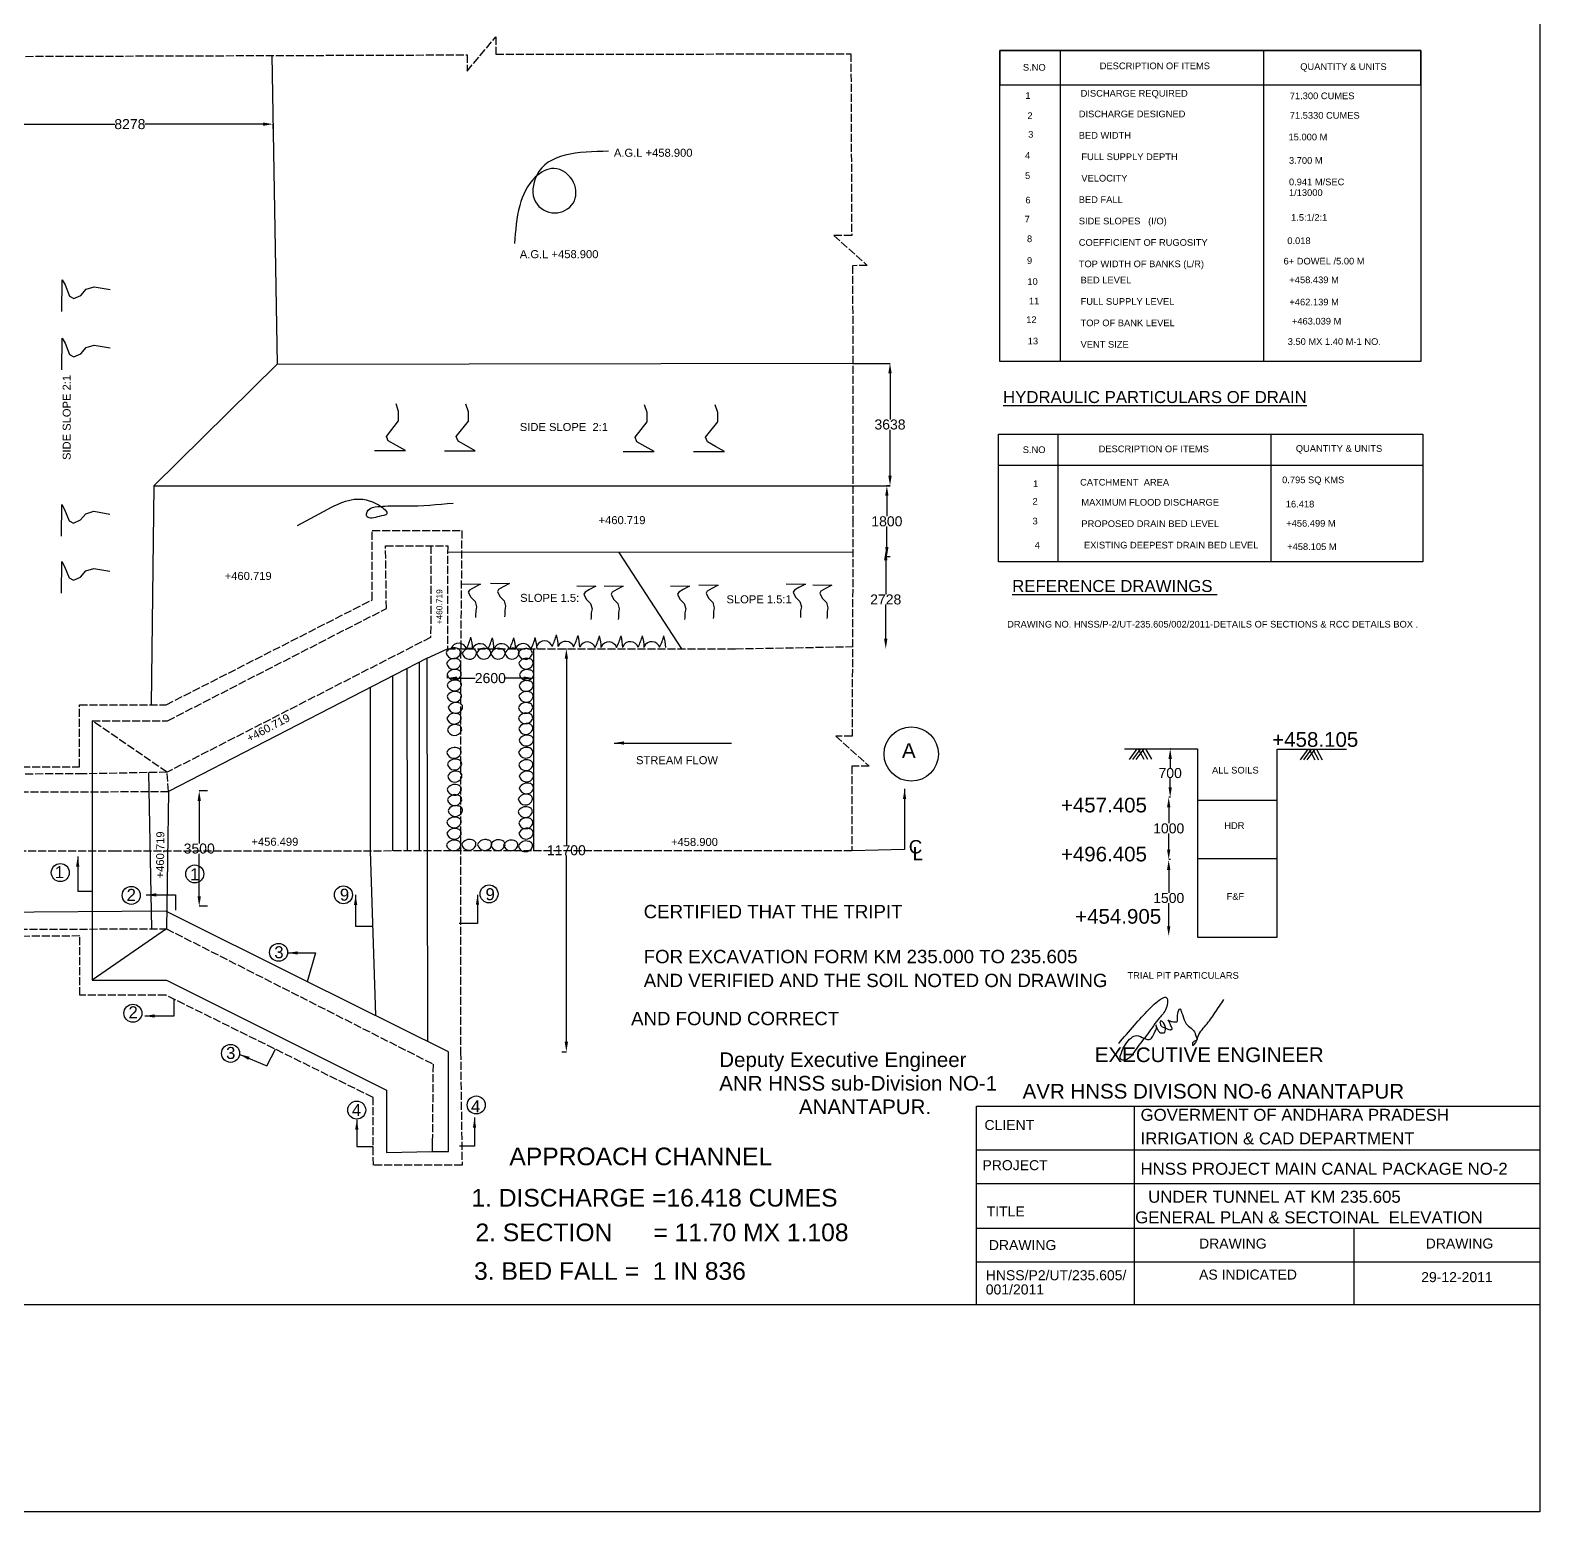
# Model space of a CAD drawing. Header units: inches. Extents: x 54780 to 117372, y -8578 to 34543.
# Drawn here: x 94737 to 117372, y -8578 to 13645 of the extents above; entities that cross this region are included whole.
import ezdxf

# ---------------------------------------------------------------- set-up
doc = ezdxf.new("R2010")
doc.units = ezdxf.units.IN
doc.header["$MEASUREMENT"] = 0
doc.linetypes.add('ACAD_ISO02W100', pattern=[15, 12, -3])
doc.layers.add('DIMENSION', color=7, linetype='Continuous')
doc.styles.get("Standard").update_dxf_attribs({"font": 'arial.ttf'})
doc.dimstyles.get("Standard").update_dxf_attribs({"dimtxt": 200, "dimasz": 150, "dimexe": 0.18, "dimexo": 0.0625, "dimgap": 0.09, "dimtad": 0, "dimtih": 1, "dimtoh": 1, "dimdec": 4, "dimzin": 0, "dimdsep": 46, "dimtxsty": 'Standard', "dimcen": 0.09, "dimadec": 0, "dimazin": 0, "dimtfac": 1, "dimtdec": 4, "dimtofl": 0, "dimtmove": 0, "dimatfit": 3, "dimfxl": 0, "dimtolj": 1, "dimtzin": 0, "dimarcsym": 0})

# ---------------------------------------------------------------- blocks, each defined once
blk = doc.blocks.new('*D27')
at = {"layer": 'Defpoints', "color": 0, "transparency": 16777216}
for p in [(98378, 12235), (94084, 12213), (98378, 12163)]:
    blk.add_point(p, dxfattribs=at)
at = {"layer": 'DIMENSION', "color": 0, "lineweight": -2, "transparency": 16777216}
for p, q in [((94084, 12213), (94084, 12236)), ((94234, 12235), (96007, 12235)), ((98228, 12235), (96455, 12235)), ((98378, 12163), (98378, 12236))]:
    blk.add_line(p, q, dxfattribs=at)
at = {"layer": 'DIMENSION', "color": 0, "transparency": 16777216}
for points in [[(94234, 12260), (94234, 12210), (94084, 12235)], [(98228, 12260), (98228, 12210), (98378, 12235)]]:
    blk.add_solid(points, dxfattribs=at)
at = {"layer": 'DIMENSION', "color": 0, "transparency": 16777216, "insert": (96231, 12235), "char_height": 150, "attachment_point": 5}
blk.add_mtext('\\A1;8278', dxfattribs=at)
blk = doc.blocks.new('*D28')
at = {"layer": 'Defpoints', "color": 0, "transparency": 16777216}
for p in [(102708, 4367), (102708, -1678), (102776, -1678)]:
    blk.add_point(p, dxfattribs=at)
at = {"layer": 'DIMENSION', "color": 0, "lineweight": -2, "transparency": 16777216}
for p, q in [((102708, 4367), (102776, 4367)), ((102776, 4217), (102776, 1421)), ((102776, -1528), (102776, 1268)), ((102708, -1678), (102776, -1678))]:
    blk.add_line(p, q, dxfattribs=at)
at = {"layer": 'DIMENSION', "color": 0, "transparency": 16777216}
for points in [[(102751, 4217), (102801, 4217), (102776, 4367)], [(102751, -1528), (102801, -1528), (102776, -1678)]]:
    blk.add_solid(points, dxfattribs=at)
at = {"layer": 'DIMENSION', "color": 0, "transparency": 16777216, "insert": (102776, 1344), "char_height": 150, "attachment_point": 5}
blk.add_mtext('\\A1;11700', dxfattribs=at)
blk = doc.blocks.new('*D29')
at = {"layer": 'Defpoints', "color": 0, "transparency": 16777216}
for p in [(107070, 8648), (106969, 6812), (107629, 6812)]:
    blk.add_point(p, dxfattribs=at)
at = {"layer": 'DIMENSION', "color": 0, "lineweight": -2, "transparency": 16777216}
for p, q in [((107070, 8648), (107630, 8648)), ((107629, 8498), (107629, 7807)), ((107629, 6962), (107629, 7653)), ((106969, 6812), (107630, 6812))]:
    blk.add_line(p, q, dxfattribs=at)
at = {"layer": 'DIMENSION', "color": 0, "transparency": 16777216}
for points in [[(107604, 8498), (107654, 8498), (107629, 8648)], [(107604, 6962), (107654, 6962), (107629, 6812)]]:
    blk.add_solid(points, dxfattribs=at)
at = {"layer": 'DIMENSION', "color": 0, "transparency": 16777216, "insert": (107629, 7730), "char_height": 150, "attachment_point": 5}
blk.add_mtext('\\A1;3638', dxfattribs=at)
blk = doc.blocks.new('*D30')
at = {"layer": 'Defpoints', "color": 0, "transparency": 16777216}
for p in [(107630, 6812), (107582, 5745), (107630, 5745)]:
    blk.add_point(p, dxfattribs=at)
at = {"layer": 'DIMENSION', "color": 0, "lineweight": -2, "transparency": 16777216}
for p, q in [((107630, 6812), (107582, 6812)), ((107582, 6662), (107582, 6355)), ((107582, 5895), (107582, 6201)), ((107630, 5745), (107582, 5745))]:
    blk.add_line(p, q, dxfattribs=at)
at = {"layer": 'DIMENSION', "color": 0, "transparency": 16777216}
for points in [[(107557, 6662), (107607, 6662), (107582, 6812)], [(107557, 5895), (107607, 5895), (107582, 5745)]]:
    blk.add_solid(points, dxfattribs=at)
at = {"layer": 'DIMENSION', "color": 0, "transparency": 16777216, "insert": (107582, 6278), "char_height": 150, "attachment_point": 5}
blk.add_mtext('\\A1;1800', dxfattribs=at)
blk = doc.blocks.new('*D31')
at = {"layer": 'Defpoints', "color": 0, "transparency": 16777216}
for p in [(107565, 5845), (107565, 4367), (107565, 4367)]:
    blk.add_point(p, dxfattribs=at)
at = {"layer": 'DIMENSION', "color": 0, "lineweight": -2, "transparency": 16777216}
for p, q in [((107565, 5845), (107565, 5845)), ((107565, 5695), (107565, 5183)), ((107565, 4517), (107565, 5029)), ((107565, 4367), (107565, 4367))]:
    blk.add_line(p, q, dxfattribs=at)
at = {"layer": 'DIMENSION', "color": 0, "transparency": 16777216}
for points in [[(107540, 5695), (107590, 5695), (107565, 5845)], [(107540, 4517), (107590, 4517), (107565, 4367)]]:
    blk.add_solid(points, dxfattribs=at)
at = {"layer": 'DIMENSION', "color": 0, "transparency": 16777216, "insert": (107565, 5106), "char_height": 150, "attachment_point": 5}
blk.add_mtext('\\A1;2728', dxfattribs=at)
blk = doc.blocks.new('*D39')
at = {"layer": 'Defpoints', "color": 0, "transparency": 16777216}
for p in [(97393, 2235), (97271, 504), (97393, 504)]:
    blk.add_point(p, dxfattribs=at)
at = {"layer": 'DIMENSION', "color": 0, "lineweight": -2, "transparency": 16777216}
for p, q in [((97393, 2235), (97271, 2235)), ((97271, 2085), (97271, 1446)), ((97271, 654), (97271, 1293)), ((97393, 504), (97271, 504))]:
    blk.add_line(p, q, dxfattribs=at)
at = {"layer": 'DIMENSION', "color": 0, "transparency": 16777216}
for points in [[(97246, 2085), (97296, 2085), (97271, 2235)], [(97246, 654), (97296, 654), (97271, 504)]]:
    blk.add_solid(points, dxfattribs=at)
at = {"layer": 'DIMENSION', "color": 0, "transparency": 16777216, "insert": (97271, 1370), "char_height": 150, "attachment_point": 5}
blk.add_mtext('\\A1;3500', dxfattribs=at)
blk = doc.blocks.new('*D40')
at = {"layer": 'Defpoints', "color": 0, "transparency": 16777216}
for p in [(100987, 3985), (102285, 3964), (102285, 3926)]:
    blk.add_point(p, dxfattribs=at)
at = {"layer": 'DIMENSION', "color": 0, "lineweight": -2, "transparency": 16777216}
for p, q in [((100987, 3985), (100987, 3925)), ((101137, 3926), (101411, 3926)), ((102135, 3926), (101861, 3926)), ((102285, 3964), (102285, 3925))]:
    blk.add_line(p, q, dxfattribs=at)
at = {"layer": 'DIMENSION', "color": 0, "transparency": 16777216}
for points in [[(101137, 3951), (101137, 3901), (100987, 3926)], [(102135, 3951), (102135, 3901), (102285, 3926)]]:
    blk.add_solid(points, dxfattribs=at)
at = {"layer": 'DIMENSION', "color": 0, "transparency": 16777216, "insert": (101636, 3926), "char_height": 150, "attachment_point": 5}
blk.add_mtext('\\A1;2600', dxfattribs=at)
blk = doc.blocks.new('*D41')
at = {"layer": 'Defpoints', "color": 0, "transparency": 16777216}
for p in [(111836, 2866), (111830, 2139), (111836, 2139)]:
    blk.add_point(p, dxfattribs=at)
at = {"layer": 'DIMENSION', "color": 0, "lineweight": -2, "transparency": 16777216}
for p, q in [((111836, 2866), (111830, 2866)), ((111830, 2716), (111830, 2579)), ((111830, 2289), (111830, 2426)), ((111836, 2139), (111830, 2139))]:
    blk.add_line(p, q, dxfattribs=at)
at = {"layer": 'DIMENSION', "color": 0, "transparency": 16777216}
for points in [[(111805, 2716), (111855, 2716), (111830, 2866)], [(111805, 2289), (111855, 2289), (111830, 2139)]]:
    blk.add_solid(points, dxfattribs=at)
at = {"layer": 'DIMENSION', "color": 0, "transparency": 16777216, "insert": (111830, 2502), "char_height": 150, "attachment_point": 5}
blk.add_mtext('\\A1;700', dxfattribs=at)
blk = doc.blocks.new('*D42')
at = {"layer": 'Defpoints', "color": 0, "transparency": 16777216}
for p in [(111836, 2139), (111808, 1206), (111836, 1206)]:
    blk.add_point(p, dxfattribs=at)
at = {"layer": 'DIMENSION', "color": 0, "lineweight": -2, "transparency": 16777216}
for p, q in [((111836, 2139), (111808, 2139)), ((111808, 1989), (111808, 1749)), ((111808, 1356), (111808, 1596)), ((111836, 1206), (111808, 1206))]:
    blk.add_line(p, q, dxfattribs=at)
at = {"layer": 'DIMENSION', "color": 0, "transparency": 16777216}
for points in [[(111783, 1989), (111833, 1989), (111808, 2139)], [(111783, 1356), (111833, 1356), (111808, 1206)]]:
    blk.add_solid(points, dxfattribs=at)
at = {"layer": 'DIMENSION', "color": 0, "transparency": 16777216, "insert": (111808, 1672), "char_height": 150, "attachment_point": 5}
blk.add_mtext('\\A1;1000', dxfattribs=at)
blk = doc.blocks.new('*D43')
at = {"layer": 'Defpoints', "color": 0, "transparency": 16777216}
for p in [(111809, 1201), (111808, 56), (111809, 56)]:
    blk.add_point(p, dxfattribs=at)
at = {"layer": 'DIMENSION', "color": 0, "lineweight": -2, "transparency": 16777216}
for p, q in [((111809, 1201), (111808, 1201)), ((111808, 1051), (111808, 705)), ((111808, 206), (111808, 552)), ((111809, 56), (111808, 56))]:
    blk.add_line(p, q, dxfattribs=at)
at = {"layer": 'DIMENSION', "color": 0, "transparency": 16777216}
for points in [[(111783, 1051), (111833, 1051), (111808, 1201)], [(111783, 206), (111833, 206), (111808, 56)]]:
    blk.add_solid(points, dxfattribs=at)
at = {"layer": 'DIMENSION', "color": 0, "transparency": 16777216, "insert": (111808, 628), "char_height": 150, "attachment_point": 5}
blk.add_mtext('\\A1;1500', dxfattribs=at)

msp = doc.modelspace()

# ---------------------------------------------------------------- linework, layer by layer
at = {"layer": 'DIMENSION'}
for points in [[(117372.35398, -8577.50084), (54779.65928, -8577.50084), (54779.65928, 34542.52834), (117372.35398, 34542.52834)], [(117372.35398, -5472.45186), (55137.83304, -5472.45186), (55137.83304, 23358.37048), (117372.35398, 23358.37048)], [(109274.29717, 13337.74904), (115589.64247, 13337.74904), (115589.64247, 8675.45362), (109274.29717, 8675.45362)], [(115589.64247, 13337.74904), (109274.29717, 13337.74904), (109274.29717, 12822.85436), (115589.64247, 12822.85436)], [(109255.79089, 7587.70312), (115616.8859, 7587.70312), (115616.8859, 5669.87912), (109255.79089, 5669.87912)], [(117372.35398, -5472.45186), (108926.11552, -5472.45186), (108926.11552, -2493.73856), (117372.35398, -2493.73856)]]:
    msp.add_lwpolyline(points, close=True, dxfattribs=at)
at = {"layer": 'DIMENSION', "linetype": 'ACAD_ISO02W100', "ltscale": 10}
for points in [[(87617.65751, 13228.49136), (101287.87884, 13274.9579), (101287.87884, 13030.87095), (101719.64817, 13546.57349), (101719.64817, 13285.96929), (107042.38798, 13288.83607), (107054.2017, 10564.34089), (106786.33564, 10564.34089), (107287.41724, 10117.4914), (107068.17, 10111.0529), (107073.47682, 6310.65899), (107060.30493, 3057.71221), (106815.5754, 3057.71221), (107318.43151, 2606.54429), (107058.2687, 2606.54429), (107058.2687, 1334.47809), (103154.27777, 1335.4795), (96027.16872, 1331.52327), (88358.49843, 1327.26644)], [(81865.11464, 2557.98796), (95475.2285, 2597.62798), (95473.5444, 3523.74339), (96775.30238, 3526.11057), (99861.81541, 5099.90205), (99861.81541, 6142.89773), (101207.53313, 6142.89773), (101189.91418, 4102.48007), (101189.91418, 1247.97833), (101189.91418, -1678.21965), (101212.04008, -3377.38441), (99881.97763, -3377.38441), (99877.0385, -2363.19377), (96769.39485, -827.76832), (95479.74841, -827.76832), (95479.74841, 58.98172), (88084.08744, 10.88478)], [(63832.4386, 4264.33593), (70140.25372, 2161.52238), (96808.00468, 2225.57766), (96789.64863, 2515.08127), (95667.54287, 3287.5136), (96797.76017, 3287.5136), (100078.12462, 4971.303), (100064.12235, 5910.92416), (100996.36229, 5910.92416), (100994.63933, 4366.97535), (105314.33055, 4366.97535), (107065.73638, 4399.06983)], [(100745.3156, 5910.92416), (100741.14524, 4538.0386), (96789.64863, 2515.08127), (95533.32104, 2490.59336), (70110.9027, 2412.86215), (70135.88197, 2447.66637), (71254.18506, 3086.96737)], [(70164.71, 79.31094), (72676.86936, 79.31094), (96778.24175, 167.84603), (100776.56511, -1861.9552), (100766.26048, -3029.64918)]]:
    msp.add_lwpolyline(points, dxfattribs=at)
at = {"layer": 'DIMENSION'}
for points in [[(98358.55593, 13265.00082), (98439.92954, 8636.36512), (107070.2124, 8648.41633)], [(110181.57976, 13337.74904), (110181.57976, 8675.45362)], [(113230.77178, 13337.74904), (113230.77178, 8675.45362)], [(95211.86968, 9426.12326), (95214.99255, 9900.23731), (95258.71025, 9825.37722), (95324.28693, 9656.94191), (95389.86361, 9619.51186), (95494.47424, 9667.85904), (95574.1033, 9761.43415), (95694.32717, 9797.30469), (95937.89807, 9755.19589)], [(95211.86968, 8550.20609), (95214.99255, 9024.32013), (95258.71025, 8949.46004), (95324.28693, 8781.02473), (95389.86361, 8743.59469), (95494.47424, 8791.94187), (95574.1033, 8885.51697), (95694.32717, 8921.38751), (95937.89807, 8879.27871)], [(98439.92954, 8636.36512), (96588.56222, 6811.58558), (96551.83804, 3525.70421)], [(99899.73104, 7338.87955), (100363.86618, 7338.76206), (100228.97895, 7414.40267), (100106.01011, 7483.35981), (100078.70969, 7551.50136), (100260.9811, 7783.96191), (100260.9811, 7924.60614), (100223.11787, 8039.24897)], [(99899.73104, 7338.87955), (100363.86618, 7338.76206), (100228.97895, 7414.40267), (100106.01011, 7483.35981), (100078.70969, 7551.50136), (100260.9811, 7783.96191), (100260.9811, 7924.60614), (100223.11787, 8039.24897)], [(100946.9752, 7335.97051), (101411.11033, 7335.85302), (101276.22311, 7411.49362), (101153.25427, 7480.45076), (101125.95385, 7548.59232), (101308.22526, 7781.05286), (101308.22526, 7921.6971), (101270.36203, 8036.33993)], [(103626.70979, 7326.77708), (104090.84492, 7326.65959), (103955.9577, 7402.3002), (103832.98886, 7471.25734), (103805.68844, 7539.39889), (103987.95985, 7771.85944), (103987.95985, 7912.50367), (103950.09661, 8027.1465)], [(104683.69466, 7326.7668), (105147.8298, 7326.64932), (105012.94257, 7402.28992), (104889.97373, 7471.24706), (104862.67331, 7539.38862), (105044.94472, 7771.84916), (105044.94472, 7912.49339), (105007.08149, 8027.13623)], [(110146.55367, 7587.70312), (110146.55367, 5669.87912)], [(113342.09902, 5669.87912), (113342.09902, 7587.70312)], [(115616.8859, 7114.70376), (109255.79089, 7114.70376)], [(96588.56222, 6811.58558), (107072.77733, 6811.58558)], [(95206.48569, 6057.50455), (95209.60857, 6531.61859), (95253.32626, 6456.7585), (95318.90294, 6288.32319), (95384.47963, 6250.89315), (95489.09026, 6299.24032), (95568.71932, 6392.81543), (95688.94319, 6428.68597), (95932.51409, 6386.57717)], [(95206.48569, 5200.05509), (95209.60857, 5674.16914), (95253.32626, 5599.30905), (95318.90294, 5430.87373), (95384.47963, 5393.44369), (95489.09026, 5441.79087), (95568.71932, 5535.36598), (95688.94319, 5571.23652), (95932.51409, 5529.12772)], [(107071.44614, 5809.16152), (100996.2563, 5815.94112)], [(103563.34543, 5813.07638), (104500.29062, 4366.97535)], [(101200.62486, 5342.86337), (101487.94253, 5337.73266), (101392.37113, 5285.85039), (101323.80921, 5246.41988), (101305.80299, 5216.67399), (101341.50964, 5142.20662), (101406.87037, 5077.79032), (101428.65709, 4997.70511), (101417.44485, 4935.6104), (101415.88197, 4866.92578), (101412.7565, 4835.70548)], [(101637.73781, 5352.41567), (101925.05548, 5347.28496), (101829.48409, 5295.40268), (101760.92216, 5255.97217), (101742.91594, 5226.22628), (101778.62259, 5151.75892), (101843.98332, 5087.34261), (101865.77004, 5007.2574), (101854.5578, 4945.16269), (101852.99493, 4876.47807), (101849.86946, 4845.25777)], [(102932.72648, 5313.17189), (103220.04415, 5308.04118), (103124.47276, 5256.15891), (103055.91083, 5216.72839), (103037.90462, 5186.98251), (103073.61126, 5112.51514), (103138.972, 5048.09883), (103160.75872, 4968.01363), (103149.54648, 4905.91892), (103147.9836, 4837.2343), (103144.85813, 4806.01399)], [(103340.79379, 5312.84332), (103628.11146, 5307.71261), (103532.54006, 5255.83033), (103463.97813, 5216.39982), (103445.97192, 5186.65393), (103481.67857, 5112.18657), (103547.0393, 5047.77026), (103568.82602, 4967.68505), (103557.61378, 4905.59034), (103556.0509, 4836.90572), (103552.92543, 4805.68542)], [(104337.36685, 5312.51474), (104624.68452, 5307.38403), (104529.11313, 5255.50176), (104460.5512, 5216.07125), (104442.54498, 5186.32536), (104478.25163, 5111.85799), (104543.61236, 5047.44168), (104565.39908, 4967.35648), (104554.18684, 4905.26177), (104552.62396, 4836.57715), (104549.4985, 4805.35684)], [(104764.86619, 5327.03597), (105052.18386, 5321.90526), (104956.61247, 5270.02299), (104888.05054, 5230.59248), (104870.04433, 5200.84659), (104905.75097, 5126.37922), (104971.11171, 5061.96292), (104992.89843, 4981.87771), (104981.68619, 4919.783), (104980.12331, 4851.09838), (104976.99784, 4819.87808)], [(106072.52863, 5341.59196), (106359.8463, 5336.46125), (106264.27491, 5284.57898), (106195.71298, 5245.14846), (106177.70677, 5215.40257), (106213.41341, 5140.93521), (106278.77415, 5076.5189), (106300.56087, 4996.4337), (106289.34863, 4934.33898), (106287.78575, 4865.65436), (106284.66028, 4834.43406)], [(106469.79399, 5327.42001), (106757.11166, 5322.2893), (106661.54027, 5270.40703), (106592.97834, 5230.97652), (106574.97213, 5201.23063), (106610.67877, 5126.76326), (106676.03951, 5062.34695), (106697.82623, 4982.26175), (106686.61399, 4920.16704), (106685.05111, 4851.48242), (106681.92564, 4820.26212)], [(100700.2487, -1523.8553), (100689.15276, 4225.32619), (100994.63933, 4366.97535)], [(102288.1797, 1334.99873), (102288.1797, 4366.97535)], [(100689.15276, 4225.32619), (96808.00468, 2225.57766)], [(100568.76006, 4163.29426), (100570.33057, 1334.04516)], [(100166.90214, 3956.23831), (100168.35783, 1333.82203)], [(100392.29657, 1333.94633), (100386.88933, 4069.58597)], [(99832.08527, 3783.72504), (99833.44531, 1333.63612), (99915.66863, -1135.07269)], [(95667.54287, 3287.5136), (95667.54287, -604.38724), (96781.38478, -604.38724), (100081.10469, -2253.5331), (100081.10469, -3188.23994), (100764.97453, -3175.3694)], [(111143.55314, 2866.18702), (112240.37717, 2866.18702), (112240.37717, 43.76536), (113435.26365, 43.76536), (113435.26365, 2860.57152), (114475.98149, 2860.57152)], [(111329.26876, 2866.18702), (111213.19657, 2704.64604)], [(111382.97394, 2866.18702), (111266.90175, 2704.64604)], [(111433.21416, 2866.18702), (111317.14197, 2704.64604)], [(111350.71231, 2866.18702), (111436.5474, 2708.94311)], [(111405.95281, 2866.18702), (111491.78791, 2708.94311)], [(111462.04285, 2866.18702), (111547.87794, 2708.94311)], [(113892.68875, 2860.57152), (113776.61656, 2699.03054)], [(113946.39393, 2860.57152), (113830.32174, 2699.03054)], [(113996.63415, 2860.57152), (113880.56196, 2699.03054)], [(113914.1323, 2860.57152), (113999.96739, 2703.32761)], [(113969.3728, 2860.57152), (114055.2079, 2703.32761)], [(114025.46283, 2860.57152), (114111.29793, 2703.32761)], [(96562.09229, 167.05202), (96516.42911, 2509.75577)], [(96808.00468, 2225.57766), (96778.24175, 167.84603), (95667.54287, -604.38724)], [(112240.37717, 2098.5063), (113435.26365, 2098.5063)], [(113435.26365, 1218.66773), (112240.37717, 1218.66773)], [(100766.26048, -3029.64918), (100764.97453, -3175.3694), (101010.48118, -3175.3694), (101008.9923, -1676.84688), (98822.34496, -593.2985), (96772.1771, 429.31197), (94132.71802, 412.29155), (82897.79601, 375.86608), (73144.4297, 322.79449), (70164.71, 355.08658)], [(111293.76926, -5472.45186), (111293.76926, -2493.73856)], [(108926.11552, -3148.29038), (117372.35398, -3148.29038)], [(117372.35398, -3659.01281), (108926.11552, -3659.01281)], [(108926.11552, -4321.86587), (117372.35398, -4321.86587)], [(114590.02737, -5472.45186), (114590.02737, -4321.86587)], [(117372.35398, -4832.58831), (108926.11552, -4832.58831)]]:
    msp.add_lwpolyline(points, dxfattribs=at)
for centre, radius in [((107947.15732, 2787.99485), 407.40519), ((95188.23012, 1009.73425), 134.92815), ((97203.69016, 989.3978), 134.92815), ((96252.29113, 668.66797), 134.92815), ((99433.2437, 676.59966), 134.92815), ((101616.61481, 690.36843), 134.92815), ((98460.70596, -186.06001), 134.92815), ((96276.11322, -1100.11814), 134.92815), ((97741.71024, -1701.31938), 134.92815), ((99632.37887, -2552.64291), 134.92815), ((101425.31431, -2475.49578), 134.92815)]:
    msp.add_circle(centre, radius, dxfattribs=at)
for centre, radius, start, end in [((100317.79798, 4829.54737), 1066.10394, 334.285305682, 344.240304625), ((100604.58374, 4337.55816), 766.45825, 2.097341187, 15.314274448), ((100640.08644, 4822.19304), 1066.10394, 334.285305682, 344.240304625), ((100926.8722, 4330.20383), 766.45825, 2.097341187, 15.314274448), ((100962.05705, 4822.19304), 1066.10394, 334.285305682, 344.240304625), ((101248.84281, 4330.20383), 766.45825, 2.097341187, 15.314274448), ((101283.95567, 4823.78415), 1066.10394, 334.285305682, 344.240304625), ((101570.74143, 4331.79494), 766.45825, 2.097341187, 15.314274448), ((101602.74098, 4865.87435), 1066.10394, 334.285305682, 344.240304625), ((101889.52674, 4373.88514), 766.45825, 2.097341187, 15.314274448), ((101925.08073, 4857.15316), 1066.10394, 334.285305682, 344.240304625), ((102211.86649, 4365.16395), 766.45825, 2.097341187, 15.314274448), ((102247.42047, 4848.43196), 1066.10394, 334.285305682, 344.240304625), ((102534.20623, 4356.44275), 766.45825, 2.097341187, 15.314274448), ((102569.76021, 4848.43196), 1066.10394, 334.285305682, 344.240304625), ((102856.54597, 4356.44275), 766.45825, 2.097341187, 15.314274448), ((102891.55286, 4851.96673), 1066.10394, 334.285305682, 344.240304625), ((103178.33862, 4359.97752), 766.45825, 2.097341187, 15.314274448), ((103213.52348, 4851.96673), 1066.10394, 334.285305682, 344.240304625), ((103500.30924, 4359.97752), 766.45825, 2.097341187, 15.314274448), ((101089.17962, 4253.37257), 127.71402, 71.293642955, 154.587893199), ((101081.97135, 4328.41573), 110.02598, 190.599116103, 339.921752109), ((101161.89881, 4328.21551), 122.70487, 16.105116406, 157.925387871), ((101123.37323, 4309.84787), 64.8462, 342.773306922, 84.010383551), ((101329.56833, 4244.64099), 127.71402, 71.293642955, 154.587893199), ((101484.18727, 4320.86119), 122.70487, 16.105116406, 157.925387871), ((101363.76194, 4301.1163), 64.8462, 342.773306922, 84.010383551), ((101545.18997, 4246.09628), 127.71402, 71.293642955, 154.587893199), ((101537.9817, 4321.13944), 110.02598, 190.599116103, 339.921752109), ((101579.38358, 4302.57158), 64.8462, 342.773306922, 84.010383551), ((101759.31038, 4246.00786), 127.71402, 71.293642955, 154.587893199), ((101752.10211, 4321.05103), 110.02598, 190.599116103, 339.921752109), ((101806.15788, 4320.86119), 122.70487, 16.105116406, 157.925387871), ((101793.50399, 4302.48317), 64.8462, 342.773306922, 84.010383551), ((101969.46422, 4248.01048), 127.71402, 71.293642955, 154.587893199), ((101962.25595, 4323.05364), 110.02598, 190.599116103, 339.921752109), ((102003.65783, 4304.48578), 64.8462, 342.773306922, 84.010383551), ((102128.0565, 4322.45229), 122.70487, 16.105116406, 157.925387871), ((102167.4292, 4243.35766), 127.71402, 71.293642955, 154.587893199), ((102201.62281, 4299.83296), 64.8462, 342.773306922, 84.010383551), ((102446.84181, 4364.5425), 122.70487, 16.105116406, 157.925387871), ((102769.18155, 4355.8213), 122.70487, 16.105116406, 157.925387871), ((103091.5213, 4347.10011), 122.70487, 16.105116406, 157.925387871), ((103413.86104, 4347.10011), 122.70487, 16.105116406, 157.925387871), ((103735.65369, 4350.63487), 122.70487, 16.105116406, 157.925387871), ((104057.62431, 4350.63487), 122.70487, 16.105116406, 157.925387871), ((101095.00701, 4093.29441), 127.71402, 71.293642955, 154.587893199), ((101087.79874, 4168.33758), 110.02598, 190.599116103, 339.921752109), ((101129.20062, 4149.76971), 64.8462, 342.773306922, 84.010383551), ((101322.36006, 4319.68416), 110.02598, 190.599116103, 339.921752109), ((102160.22092, 4318.40083), 110.02598, 190.599116103, 339.921752109), ((102179.07419, 4096.79664), 127.71402, 71.293642955, 154.587893199), ((102171.86592, 4171.83981), 110.02598, 190.599116103, 339.921752109), ((102213.26781, 4153.27194), 64.8462, 342.773306922, 84.010383551), ((101102.29161, 3930.30581), 127.71402, 71.293642955, 154.587893199), ((101095.08334, 4005.34898), 110.02598, 190.599116103, 339.921752109), ((101103.74853, 3770.22766), 127.71402, 71.293642955, 154.587893199), ((101136.48522, 3986.78111), 64.8462, 342.773306922, 84.010383551), ((101137.94214, 3826.70296), 64.8462, 342.773306922, 84.010383551), ((102181.40325, 3761.79972), 127.71402, 71.293642955, 154.587893199), ((102188.39014, 3926.97177), 127.71402, 71.293642955, 154.587893199), ((102181.18186, 4002.01494), 110.02598, 190.599116103, 339.921752109), ((102215.59686, 3818.27502), 64.8462, 342.773306922, 84.010383551), ((102222.58375, 3983.44708), 64.8462, 342.773306922, 84.010383551), ((101096.54026, 3845.27082), 110.02598, 190.599116103, 339.921752109), ((101103.74853, 3600.00854), 127.71402, 71.293642955, 154.587893199), ((101096.54026, 3675.05171), 110.02598, 190.599116103, 339.921752109), ((101137.94214, 3656.48384), 64.8462, 342.773306922, 84.010383551), ((102179.00538, 3599.65701), 127.71402, 71.293642955, 154.587893199), ((102171.79711, 3674.70018), 110.02598, 190.599116103, 339.921752109), ((102174.19498, 3836.84289), 110.02598, 190.599116103, 339.921752109), ((102213.19899, 3656.13232), 64.8462, 342.773306922, 84.010383551), ((101100.48831, 3271.99073), 127.71402, 71.293642955, 154.587893199), ((101121.44925, 3434.83649), 127.71402, 71.293642955, 154.587893199), ((101114.24098, 3509.87966), 110.02598, 190.599116103, 339.921752109), ((101155.64287, 3491.31179), 64.8462, 342.773306922, 84.010383551), ((102172.0185, 3432.15855), 127.71402, 71.293642955, 154.587893199), ((102164.81022, 3507.20172), 110.02598, 190.599116103, 339.921752109), ((102172.0185, 3276.29202), 127.71402, 71.293642955, 154.587893199), ((102206.21211, 3488.63386), 64.8462, 342.773306922, 84.010383551), ((102206.21211, 3332.76732), 64.8462, 342.773306922, 84.010383551), ((101093.28004, 3347.0339), 110.02598, 190.599116103, 339.921752109), ((101107.4752, 3102.16598), 127.71402, 71.293642955, 154.587893199), ((101134.68193, 3328.46603), 64.8462, 342.773306922, 84.010383551), ((101141.66881, 3158.64128), 64.8462, 342.773306922, 84.010383551), ((102164.81022, 3351.33519), 110.02598, 190.599116103, 339.921752109), ((102176.67632, 3118.09908), 127.71402, 71.293642955, 154.587893199), ((102169.46805, 3193.14224), 110.02598, 190.599116103, 339.921752109), ((102210.86993, 3174.57438), 64.8462, 342.773306922, 84.010383551), ((101100.26693, 3177.20914), 110.02598, 190.599116103, 339.921752109), ((102183.66349, 2943.62151), 127.71402, 71.293642955, 154.587893199), ((102176.45522, 3018.66468), 110.02598, 190.599116103, 339.921752109), ((102217.85711, 3000.09681), 64.8462, 342.773306922, 84.010383551), ((101098.12471, 2758.77563), 127.71402, 71.293642955, 154.587893199), ((101090.91643, 2833.8188), 110.02598, 190.599116103, 339.921752109), ((101132.31832, 2815.25094), 64.8462, 342.773306922, 84.010383551), ((102174.30753, 2761.03972), 127.71402, 71.293642955, 154.587893199), ((102167.09926, 2836.08288), 110.02598, 190.599116103, 339.921752109), ((102208.50114, 2817.51502), 64.8462, 342.773306922, 84.010383551), ((101107.44065, 2584.29807), 127.71402, 71.293642955, 154.587893199), ((101100.23238, 2659.34123), 110.02598, 190.599116103, 339.921752109), ((101112.09876, 2402.84151), 127.71402, 71.293642955, 154.587893199), ((101141.63426, 2640.77337), 64.8462, 342.773306922, 84.010383551), ((101146.29237, 2459.31681), 64.8462, 342.773306922, 84.010383551), ((102176.63659, 2574.93034), 127.71402, 71.293642955, 154.587893199), ((102169.42832, 2649.97351), 110.02598, 190.599116103, 339.921752109), ((102185.95253, 2405.10548), 127.71402, 71.293642955, 154.587893199), ((102210.8302, 2631.40565), 64.8462, 342.773306922, 84.010383551), ((102220.14614, 2461.58078), 64.8462, 342.773306922, 84.010383551), ((101102.78282, 2205.10033), 127.71402, 71.293642955, 154.587893199), ((101104.89049, 2477.88468), 110.02598, 190.599116103, 339.921752109), ((101136.97643, 2261.57563), 64.8462, 342.773306922, 84.010383551), ((102178.74426, 2480.14864), 110.02598, 190.599116103, 339.921752109), ((102185.95253, 2225.97521), 127.71402, 71.293642955, 154.587893199), ((102178.74426, 2301.01838), 110.02598, 190.599116103, 339.921752109), ((102220.14614, 2282.45051), 64.8462, 342.773306922, 84.010383551), ((101095.57455, 2280.1435), 110.02598, 190.599116103, 339.921752109), ((101107.43719, 2049.87875), 127.71402, 71.293642955, 154.587893199), ((101100.22892, 2124.92191), 110.02598, 190.599116103, 339.921752109), ((101141.6308, 2106.35405), 64.8462, 342.773306922, 84.010383551), ((102169.46111, 2059.18426), 127.71402, 71.293642955, 154.587893199), ((102162.25284, 2134.22743), 110.02598, 190.599116103, 339.921752109), ((102203.65472, 2115.65956), 64.8462, 342.773306922, 84.010383551), ((101098.12125, 1714.88195), 127.71402, 71.293642955, 154.587893199), ((101119.08219, 1887.0331), 127.71402, 71.293642955, 154.587893199), ((101111.87392, 1962.07627), 110.02598, 190.599116103, 339.921752109), ((101132.31486, 1771.35725), 64.8462, 342.773306922, 84.010383551), ((101153.2758, 1943.50841), 64.8462, 342.773306922, 84.010383551), ((102167.13205, 1870.74848), 127.71402, 71.293642955, 154.587893199), ((102159.92378, 1945.79165), 110.02598, 190.599116103, 339.921752109), ((102176.44799, 1703.25002), 127.71402, 71.293642955, 154.587893199), ((102201.32566, 1927.22378), 64.8462, 342.773306922, 84.010383551), ((102210.64161, 1759.72532), 64.8462, 342.773306922, 84.010383551), ((101090.91298, 1789.92511), 110.02598, 190.599116103, 339.921752109), ((101100.45002, 1545.05708), 127.71402, 71.293642955, 154.587893199), ((101093.24175, 1620.10024), 110.02598, 190.599116103, 339.921752109), ((101134.64363, 1601.53238), 64.8462, 342.773306922, 84.010383551), ((102169.23972, 1778.29319), 110.02598, 190.599116103, 339.921752109), ((102181.10611, 1547.38349), 127.71402, 71.293642955, 154.587893199), ((102173.89784, 1622.42665), 110.02598, 190.599116103, 339.921752109), ((102215.29972, 1603.85879), 64.8462, 342.773306922, 84.010383551), ((101093.46314, 1370.57963), 127.71402, 71.293642955, 154.587893199), ((101086.25486, 1445.6228), 110.02598, 190.599116103, 339.921752109), ((101127.65675, 1427.05493), 64.8462, 342.773306922, 84.010383551), ((101321.70528, 1379.88503), 127.71402, 71.293642955, 154.587893199), ((101314.49701, 1454.92819), 110.02598, 190.599116103, 339.921752109), ((101355.89889, 1436.36033), 64.8462, 342.773306922, 84.010383551), ((101559.26308, 1377.55862), 127.71402, 71.293642955, 154.587893199), ((101552.0548, 1452.60179), 110.02598, 190.599116103, 339.921752109), ((101593.45669, 1434.03392), 64.8462, 342.773306922, 84.010383551), ((101757.22805, 1375.23233), 127.71402, 71.293642955, 154.587893199), ((101750.01978, 1450.27549), 110.02598, 190.599116103, 339.921752109), ((101791.42166, 1431.70763), 64.8462, 342.773306922, 84.010383551), ((101950.5352, 1370.57963), 127.71402, 71.293642955, 154.587893199), ((101943.32692, 1445.6228), 110.02598, 190.599116103, 339.921752109), ((101984.72881, 1427.05493), 64.8462, 342.773306922, 84.010383551), ((102171.79017, 1356.62141), 127.71402, 71.293642955, 154.587893199), ((102164.5819, 1431.66458), 110.02598, 190.599116103, 339.921752109), ((102205.98378, 1413.09672), 64.8462, 342.773306922, 84.010383551)]:
    msp.add_arc(centre, radius, start, end, dxfattribs=at)
for points in [[(103407.60431, 11829.82904), (102329.80092, 11462.2124), (102313.37097, 11068.33732), (102599.2517, 10904.22278), (102878.56056, 11051.92582), (102885.13243, 11360.46136), (102589.39362, 11570.52801), (102310.08504, 11439.23635), (102076.77981, 11015.82066), (101999.58899, 10447.18256)], [(98746.85471, 6213.99468), (99263.43797, 6494.34242), (99967.12965, 6518.72047), (100085.08983, 6388.70417), (99971.1974, 6352.13703), (99861.37273, 6327.75898), (99788.15619, 6344.01098), (99804.42638, 6445.58632), (99946.79198, 6498.40545), (100097.29254, 6510.59441), (100373.88824, 6510.59441), (101077.5802, 6551.22457)], [(111058.62344, -1553.02483), (111293.48608, -1279.3225), (111508.47592, -1045.05187), (111696.10327, -884.96702), (111764.50904, -859.58768), (111770.37244, -1023.5771), (111668.74079, -1169.99622), (111492.84025, -1410.12355), (111318.65747, -1637.29454), (111150.57461, -1801.28396), (111093.89566, -1793.47492), (111091.9411, -1791.52269), (111097.80451, -1691.95768), (111160.34687, -1567.01344), (111248.29714, -1467.44843), (111326.47515, -1434.26005), (111439.83362, -1475.25746), (111443.74246, -1477.20969), (111504.33026, -1494.78), (111547.61025, -1474.12002), (111588.67705, -1405.75219), (111624.26824, -1303.20055), (111618.79291, -1282.69023), (111617.42387, -1278.58811), (111668.07313, -1383.87449), (111733.77989, -1394.81334), (111736.5177, -1394.81334), (111755.68234, -1368.83365), (111741.97603, -1265.89551), (111737.86918, -1259.05866), (111691.32677, -1215.30326), (111677.63774, -1228.97685), (111677.63774, -1244.01781), (111680.37555, -1250.85455), (111687.2202, -1280.93635), (111711.86017, -1302.81405), (111755.66478, -1319.22238), (111830.95401, -1346.56945), (111833.69181, -1346.56945), (111843.27427, -1343.83482), (111851.48741, -1342.46745), (111858.33206, -1336.99797), (111859.70082, -1323.3245), (111841.90523, -1287.77321), (111829.58524, -1256.32403), (111809.05184, -1219.40537), (111799.46938, -1205.73178), (111835.06086, -1219.40537), (111843.27427, -1222.14011), (111913.08789, -1227.60948), (111922.67007, -1227.60948), (111933.62129, -1223.50749), (111937.72786, -1193.42556), (111983.21339, -1037.40246), (111996.90213, -1072.95374), (111999.63994, -1082.52522), (112005.11555, -1098.93344), (112020.17334, -1135.85209), (112070.8226, -1256.17943), (112203.60547, -1398.38447), (112218.66325, -1451.71134), (112233.72104, -1494.09936), (112196.76081, -1518.7118), (112162.53866, -1556.99771), (112169.38304, -1584.3449), (112195.39205, -1561.09983), (112213.18764, -1537.85476), (112226.87667, -1506.40558), (112232.35228, -1487.26263), (112240.56542, -1476.32378), (112241.93446, -1470.85429), (112365.02184, -1280.72872), (112500.81643, -1094.76841), (112636.61074, -891.30575)]]:
    msp.add_spline(points, degree=3, dxfattribs=at)

# ---------------------------------------------------------------- texts
for s, height, p in [('S.NO ', 100, (109621.70293, 13037.46967)), ('DESCRIPTION OF ITEMS ', 100, (110773.6913, 13059.92215)), ('QUANTITY & UNITS', 100, (113780.10052, 13048.69597)), ('1', 100, (109659.60707, 12615.18394)), ('DISCHARGE REQUIRED', 100, (110487.41886, 12647.63402)), ('71.300 CUMES', 100, (113623.19437, 12610.0873)), ('2', 100, (109688.79245, 12311.99844)), ('DISCHARGE DESIGNED', 100, (110459.3215, 12338.91341)), ('71.5330 CUMES', 100, (113623.19437, 12316.94483)), ('3', 100, (109700.46666, 12032.13498)), ('BED WIDTH ', 100, (110459.3215, 12017.631)), ('15.000 M', 100, (113604.46216, 11992.61695)), ('A.G.L +458.900', 120, (103488.65342, 11746.5294)), ('4', 100, (109653.7698, 11717.28845)), (' FULL SUPPLY DEPTH', 100, (110459.3215, 11696.3486)), ('3.700 M', 100, (113611.06139, 11640.46844)), ('5', 100, (109653.7698, 11414.10308)), (' VELOCITY ', 100, (110459.3215, 11375.0662)), ('0.941 M/SEC ', 100, (113611.06139, 11319.18604)), ('6', 100, (109659.60707, 11046.78215)), ('BED FALL', 100, (110459.3215, 11053.78379)), ('1/13000', 100, (113611.06139, 11158.54483)), ('1.5:1/2:1', 100, (113642.28216, 10785.9892)), ('7', 100, (109647.93285, 10761.08812)), ('SIDE SLOPES   (I/O)', 100, (110459.3215, 10732.50139)), ('8', 100, (109682.912, 10465.88659)), ('COEFFICIENT OF RUGOSITY', 100, (110459.3215, 10411.21899)), ('0.018', 100, (113586.0849, 10436.713)), ('A.G.L +458.900', 120, (102078.14189, 10225.38047)), ('9', 100, (109682.912, 10139.37917)), ('TOP WIDTH OF BANKS (L/R)', 100, (110459.3215, 10089.93658)), ('6+ DOWEL /5.00 M', 100, (113529.88795, 10131.09637)), ('10', 100, (109688.74895, 9824.53265)), ('BED LEVEL', 100, (110486.39656, 9847.19129)), ('+458.439 M', 100, (113617.30567, 9850.42805)), ('11', 100, (109712.09738, 9533.00816)), ('FULL SUPPLY LEVEL', 100, (110486.39656, 9525.90888)), ('+462.139 M', 100, (113617.39361, 9517.2764)), ('12', 100, (109671.23779, 9253.1447)), ('TOP OF BANK LEVEL', 100, (110486.39656, 9204.62648)), ('+463.039 M', 100, (113654.85867, 9230.37088)), ('13', 100, (109694.58622, 8932.46773)), ('VENT SIZE', 100, (110486.39656, 8883.34408)), ('3.50 MX 1.40 M-1 NO.', 100, (113592.41712, 8924.75424)), ('%%UHYDRAULIC PARTICULARS OF DRAIN', 180, (109324.29505, 8052.73112)), ('SIDE SLOPE  2:1', 120, (102078.15456, 7633.46885)), ('S.NO ', 100, (109619.29989, 7302.51747)), ('DESCRIPTION OF ITEMS ', 100, (110757.358, 7314.8736)), ('QUANTITY & UNITS ', 100, (113713.83551, 7321.0518)), ('1', 100, (109773.86745, 6791.79549)), ('CATCHMENT  AREA', 100, (110479.02871, 6814.44701)), ('0.795 SQ KMS', 100, (113508.50792, 6850.55175)), ('2', 100, (109765.62778, 6528.42619)), ('MAXIMUM FLOOD DISCHARGE ', 100, (110498.2854, 6514.17227)), ('16.418', 100, (113563.48922, 6486.71284)), ('+460.719', 120, (103258.79081, 6236.39338)), ('3', 100, (109765.62778, 6232.13573)), ('PROPOSED DRAIN BED LEVEL ', 100, (110498.2854, 6192.88986)), ('+456.499 M', 100, (113570.3618, 6198.38758)), ('4', 100, (109798.58615, 5870.00295)), (' EXISTING DEEPEST DRAIN BED LEVEL', 100, (110498.2854, 5871.60746)), ('+458.105 M', 100, (113584.10729, 5848.27845)), ('+460.719', 120, (97653.20341, 5399.81829)), ('%%UREFERENCE DRAWINGS ', 180, (109460.80696, 5218.46284)), ('SLOPE 1.5:', 120, (102083.39256, 5070.59302)), ('SLOPE 1.5:1', 120, (105176.8298, 5048.87013)), ('DRAWING NO. HNSS/P-2/UT-235.605/002/2011-DETAILS OF SECTIONS & RCC DETAILS BOX .', 100, (109385.00567, 4685.30508)), ('+458.105', 220, (113359.86083, 2896.20459)), ('STREAM FLOW', 120, (103820.61505, 2635.96741)), ('ALL SOILS', 100, (112457.71101, 2495.93967)), ('+457.405', 220, (110191.21584, 1912.1143)), ('HDR', 100, (112640.55499, 1665.23427)), ('+456.499', 120, (98053.50038, 1412.4309)), ('+458.900', 120, (104344.88558, 1409.81423)), ('+496.405', 220, (110191.21584, 1177.95369)), ('1', 180, (95103.99056, 926.68547)), ('1', 180, (97132.28242, 892.35935)), ('2', 180, (96182.60403, 585.56301)), ('9', 180, (99379.83262, 588.64552)), ('9', 180, (101563.69674, 595.52674)), ('F&F ', 100, (112675.97164, 601.39154)), ('CERTIFIED THAT THE TRIPIT ', 200, (103936.0213, 325.60037)), ('+454.905', 220, (110405.03159, 243.56727)), ('3', 180, (98396.91796, -274.77576)), ('FOR EXCAVATION FORM KM 235.000 TO 235.605', 200, (103936.0213, -348.82939)), ('AND VERIFIED AND THE SOIL NOTED ON DRAWING ', 200, (103936.0213, -707.31751)), ('TRIAL PIT PARTICULARS ', 100, (111189.62656, -582.80548)), ('2', 180, (96210.62205, -1175.2977)), ('AND FOUND CORRECT', 200, (103746.95419, -1278.54398)), ('3', 180, (97673.82011, -1785.18708)), ('Deputy Executive Engineer', 220, (105068.70499, -1906.12984)), ('EXECUTIVE ENGINEER', 220, (110699.76776, -1832.42246)), ('ANR HNSS sub-Division NO-1', 220, (105068.70499, -2259.54049)), ('AVR HNSS DIVISON NO-6 ANANTAPUR', 220, (109617.32536, -2379.70586)), ('4', 180, (99561.10342, -2639.0791)), ('4', 180, (101345.82432, -2584.88962)), ('              ANANTAPUR.', 220, (105068.70499, -2612.95113)), ('CLIENT ', 150, (109045.70347, -2851.04596)), ('GOVERMENT OF ANDHARA PRADESH', 180, (111386.31736, -2713.14973)), ('IRRIGATION & CAD DEPARTMENT', 180, (111386.31736, -3066.56037)), ('APPROACH CHANNEL ', 264.4487792, (101921.82742, -3379.04392)), ('PROJECT ', 150, (109015.53629, -3453.25741)), ('HNSS PROJECT MAIN CANAL PACKAGE NO-2', 180, (111385.63669, -3522.14073)), ('1. DISCHARGE =16.418 CUMES ', 264.4487792, (101351.60081, -3999.48158)), ('UNDER TUNNEL AT KM 235.605 ', 180, (111500.27795, -3942.08082)), ('TITLE  ', 150, (109078.65204, -4146.7442)), ('GENERAL PLAN & SECTOINAL  ELEVATION', 180, (111304.82655, -4250.85099)), ('2. SECTION      = 11.70 MX 1.108', 264.4487792, (101412.69654, -4518.20812)), ('DRAWING ', 150, (109110.94205, -4651.55969)), ('DRAWING ', 150, (112263.5551, -4629.12702)), ('DRAWING ', 150, (115662.08329, -4628.34873)), ('3. BED FALL =  1 IN 836', 264.4487792, (101392.33119, -5097.9613)), ('HNSS/P2/UT/235.605/', 150, (109065.14127, -5103.94458)), ('AS INDICATED ', 150, (112263.5551, -5094.3271)), ('001/2011', 150, (109065.14127, -5317.16135)), ('29-12-2011', 150, (115594.1646, -5132.31547))]:
    msp.add_text(s, height=height, dxfattribs=at).set_placement(p)
for s, height, rotation, p in [('SIDE SLOPE 2:1', 120, 90, (95343.57242, 7198.1163)), ('+460.719', 90, 90, (100917.35966, 4731.86645)), ('+460.719', 120, 28.059879452, (98023.80835, 2962.99681)), ('+460.719', 120, 89.414034281, (96741.68072, 922.07498))]:
    msp.add_text(s, height=height, rotation=rotation, dxfattribs=at).set_placement(p)
at = {"layer": 'DIMENSION', "attachment_point": 9}
for s, insert, char_height in [('\\A1;A', (108013.4925, 2730.45137), 220), ('\\A1;C', (108112.45008, 1294.22485), 200), ('\\A1;L', (108123.23538, 1196.12362), 200)]:
    msp.add_mtext(s, dxfattribs=dict(at, insert=insert, char_height=char_height))

# ---------------------------------------------------------------- dimensions: what is measured, and where the dimension line sits
at = {"layer": 'DIMENSION'}
for base, p1, p2, text, picture, middle in [((98377.93577, 12235.34489), (94084.10774, 12213.21762), (98377.93577, 12162.65037), '8278', '*D27', (96231.02176, 12235.34489)), ((102284.52097, 3925.59323), (100986.93461, 3985.11122), (102284.52097, 3964.24268), '2600', '*D40', (101635.72779, 3925.59323))]:
    dim = msp.add_linear_dim(base=base, p1=p1, p2=p2, text=text, dimstyle='Standard', override={"dimtxt": 150}, dxfattribs=at)
    dim.commit()
    dim.dimension.update_dxf_attribs({"geometry": picture, "text_midpoint": middle})
for base, p1, p2, text, picture, middle in [((107629.42587, 6811.58558), (107070.2124, 8648.41633), (106968.70782, 6811.58558), '3638', '*D29', (107629.42587, 7730.00096)), ((107581.69704, 5744.56596), (107629.60587, 6811.58558), (107629.60587, 5744.56596), '1800', '*D30', (107581.69704, 6278.07577)), ((107565.03037, 4367.23463), (107565.03037, 5844.56596), (107565.03037, 4367.23463), '2728', '*D31', (107565.03037, 5105.90029)), ((102776.29818, -1678.13972), (102707.59344, 4366.97535), (102707.59344, -1678.13972), '11700', '*D28', (102776.29818, 1344.41782)), ((111830.13099, 2138.60045), (111835.59068, 2866.18702), (111835.59068, 2138.60045), '700', '*D41', (111830.13099, 2502.39374)), ((97271.15423, 504.40081), (97393.35013, 2234.74784), (97393.35013, 504.40081), '3500', '*D39', (97271.15423, 1369.57433)), ((111808.2922, 1206.06912), (111835.59068, 2138.60045), (111835.59068, 1206.06912), '1000', '*D42', (111808.2922, 1672.33479)), ((111808.2922, 56.09087), (111809.17653, 1200.76313), (111809.17653, 56.09087), '1500', '*D43', (111808.2922, 628.427))]:
    dim = msp.add_linear_dim(base=base, p1=p1, p2=p2, angle=90, text=text, dimstyle='Standard', override={"dimtxt": 150}, dxfattribs=at)
    dim.commit()
    dim.dimension.update_dxf_attribs({"geometry": picture, "text_midpoint": middle})

# ---------------------------------------------------------------- leaders
for points, override in [([(103491.13116, 2953.4757), (105249.79526, 2953.4757)], {"dimgap": 0.09, "dimtad": 0}), ([(95449.33702, 1251.17644), (95449.33702, 732.99535), (95668.03288, 732.99535)], {"dimtxt": 150}), ([(96476.42091, 675.81278), (96916.77701, 675.81278), (96916.77701, 444.10201)], {"dimtxt": 150}), ([(99615.86313, 675.3389), (99615.86313, 206.91624), (99868.54086, 206.91624)], {"dimtxt": 150}), ([(101443.77368, 677.09392), (101443.77368, 246.26631), (101169.92305, 246.26631)], {"dimtxt": 150}), ([(98598.90426, -195.14176), (99013.74744, -195.14176), (98889.02085, -626.33838)], {"dimtxt": 150}), ([(96454.11508, -1140.23595), (96893.58605, -1140.23595), (96893.58605, -897.13912)], {"dimtxt": 150}), ([(97878.62191, -1716.89447), (98286.42479, -1889.70588), (98412.95199, -1639.8175)], {"dimtxt": 150}), ([(99634.0074, -2697.83782), (99634.0074, -3098.60885), (99881.29783, -3098.60885)], {"dimtxt": 150}), ([(101398.96011, -2665.48166), (101398.96011, -3094.80948), (101174.54452, -3094.80948)], {"dimtxt": 150})]:
    msp.add_leader(points, dimstyle='Standard', override=override, dxfattribs=at)
at = {"layer": 'DIMENSION', "annotation_type": 0, "has_hookline": 1, "hookline_direction": 0, "text_width": 176.80764}
msp.add_leader([(107847.53773, 2263.89689), (107847.53773, 1357.82979), (107058.2687, 1334.47809)], dimstyle='Standard', override={"dimtxt": 150}, dxfattribs=at)

doc.saveas('drawing.dxf')
